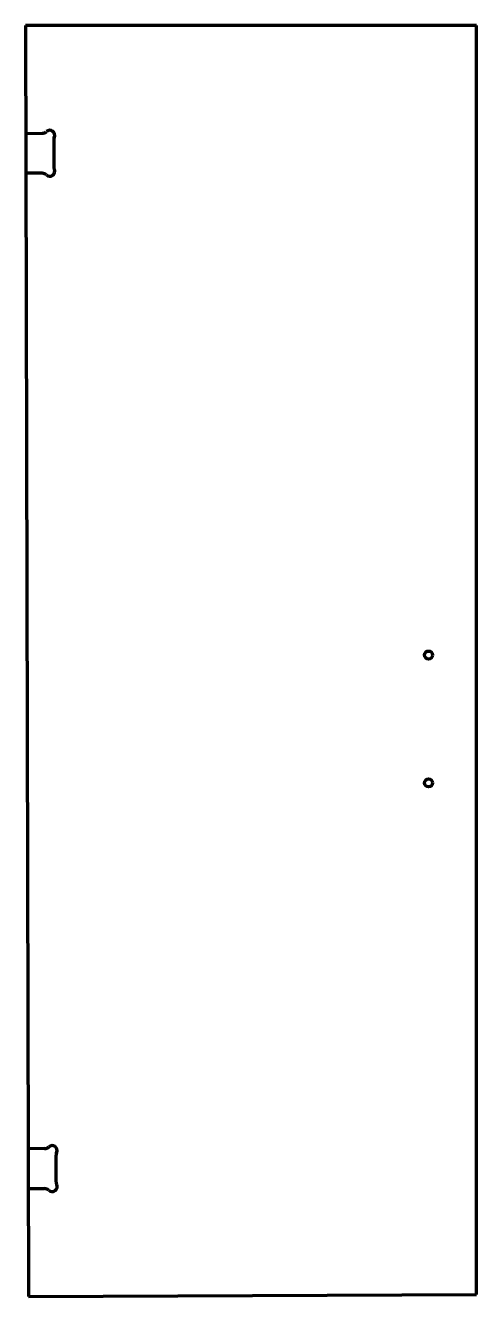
# Model space of a CAD drawing. Header units: inches. Extents: x 0 to 28.2, y 0 to 79.5.
import ezdxf

# ---------------------------------------------------------------- set-up
doc = ezdxf.new("R2010")
doc.units = ezdxf.units.IN
doc.header["$MEASUREMENT"] = 0
doc.layers.add('1', color=7, linetype='Continuous')

msp = doc.modelspace()

# ---------------------------------------------------------------- linework, layer by layer
at = {"color": 7, "lineweight": 90}
for p, q in [((0, 79.5), (0.188, 0)), ((28.188, 79.5), (0, 79.5)), ((28.188, 0.125), (28.188, 79.5)), ((0.188, 0), (28.188, 0.125))]:
    msp.add_line(p, q, dxfattribs=at)
at = {"layer": '1', "color": 7, "lineweight": 90}
for p, q in [((0.016, 72.75), (1.044, 72.752)), ((1.767, 72.343), (1.771, 70.666)), ((1.05, 70.252), (0.022, 70.25)), ((1.194, 9.252), (0.166, 9.25)), ((1.921, 7.166), (1.917, 8.843)), ((0.172, 6.75), (1.2, 6.752))]:
    msp.add_line(p, q, dxfattribs=at)
at = {"layer": '1', "color": 1, "lineweight": 90}
for centre in [(25.188, 40.125), (25.188, 32.125)]:
    msp.add_circle(centre, 0.25, dxfattribs=at)
at = {"layer": '1', "color": 7, "lineweight": 90}
for centre, radius, start, end in [((1.043, 73.127), 0.375, 270.13513, 313.47689), ((1.516, 72.629), 0.312, 335.51515, 493.47689), ((2.142, 72.344), 0.375, 155.51515, 180.13513), ((1.051, 69.877), 0.375, 46.79337, 90.13513), ((1.522, 70.379), 0.312, 226.79337, 384.75511), ((2.146, 70.666), 0.375, 180.13513, 204.75511), ((1.193, 9.627), 0.375, 270.13513, 313.47689), ((1.666, 9.129), 0.312, 335.51515, 493.47689), ((2.292, 8.844), 0.375, 155.51515, 180.13513), ((2.296, 7.166), 0.375, 180.13513, 204.75511), ((1.201, 6.377), 0.375, 46.79337, 90.13513), ((1.671, 6.879), 0.312, 226.79337, 384.75511)]:
    msp.add_arc(centre, radius, start, end, dxfattribs=at)

doc.saveas('drawing.dxf')
